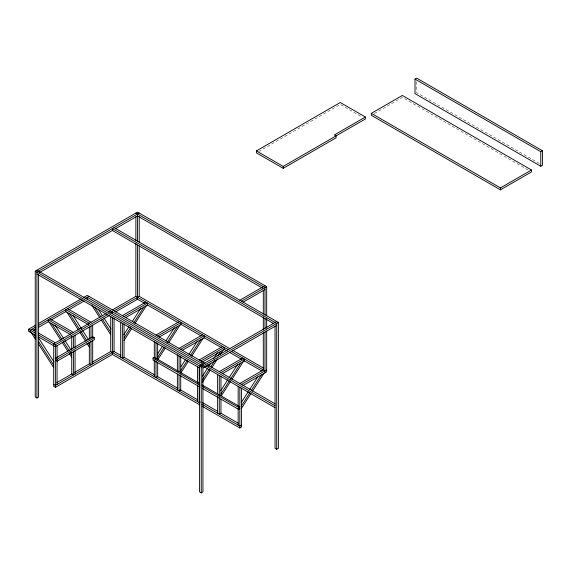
<?xml version="1.0" encoding="UTF-8"?>
<svg xmlns="http://www.w3.org/2000/svg" width="571" height="571" viewBox="0 0 571 571"><rect width="100%" height="100%" fill="white"/><g stroke="black" fill="none" stroke-linecap="round" stroke-linejoin="round"><path stroke-width="0.43" stroke-dasharray="2.85 2.14" d="M258.713 151.508L340.245 104.436L362.349 117.198M374.348 113.558L402.341 97.391L528.389 170.165M539.367 163.484L416.687 92.659L416.687 81.553"/><path stroke-width="0.86" d="M123.779 334.756L128.967 326.691M132.265 321.559L140.751 308.354M124.043 337.925L130.645 327.654M133.942 322.522L143.842 307.127M124.043 340.459L131.665 328.603M134.999 323.414L146.433 305.628M157.403 354.163L162.585 346.097M165.89 340.966L174.369 327.768M157.667 357.332L164.262 347.068M167.096 342.671L177.46 326.533M157.667 359.873L165.29 348.01M168.623 342.828L180.058 325.042M180.928 366.746L185.646 359.409M188.944 354.277L197.423 341.08M180.721 370.643L187.324 360.38M190.621 355.248L200.514 339.845M180.721 373.184L188.344 361.322M191.678 356.14L203.112 338.353M202.469 376.161L207.651 368.095M208.593 366.632L210.949 362.963M213.775 358.567L217.551 352.7M202.262 380.065L209.329 369.066M210.742 366.868L214.981 360.265M217.815 355.869L220.642 351.465M202.277 382.577L210.371 369.979M211.798 367.753L217.515 358.859M220.377 354.413L223.232 349.966M220.706 390.714L227.772 379.715M229.185 377.517L237.672 364.312M220.97 393.883L229.449 380.679M230.391 379.215L240.762 363.085M221.441 395.674L230.491 381.592M231.926 379.372L243.353 361.586M241.248 402.569L248.314 391.57M249.727 389.372L257.742 376.91M241.512 405.738L249.991 392.541M251.404 390.343L261.304 374.94M241.512 408.279L251.033 393.455M252.468 391.235L263.895 373.448M38.614 274.708L38.614 397.023L36.937 397.987L35.259 397.023L35.259 271.161L137.547 212.105L266.664 286.656L266.664 315.884M139.224 213.076L36.937 272.131L36.937 397.987M39.378 272.66L113.001 230.149M115.306 228.821L137.547 215.981L262.539 288.141M256.408 150.901L340.245 102.502L365.397 117.019L365.397 118.954L283.237 166.397L256.408 150.901L256.408 152.842L283.237 168.331L336.055 137.832L336.055 135.898L334.378 134.927L365.397 117.019M415.01 79.105L416.687 78.134L542.45 150.744L542.45 165.269L540.773 166.232L415.01 93.623L415.01 79.105L540.773 151.715L542.45 150.744M371.321 113.365L402.341 95.457L531.458 170.001L531.458 171.942L500.439 189.85L371.321 115.306L371.321 113.365L500.439 187.916L531.458 170.001M35.53 335.22L28.55 331.187L28.55 329.253L35.502 325.242M38.592 323.457L81.061 298.933M83.38 297.598L87.242 295.364L205.139 363.434M35.63 327.097L30.227 330.216L30.227 332.158M38.721 325.313L82.738 299.903M85.058 298.562L88.919 296.335M33.318 330.373L35.63 329.032M38.721 327.254L48.763 321.459M51.076 320.117L65.751 311.645M68.841 309.867L84.28 300.946M106.092 313.529L53.703 343.771L53.703 386.374L55.38 387.338L112.394 354.427L112.394 317.283M108.404 312.194L110.717 310.86M112.394 309.889L135.869 296.335L228.093 349.58M38.557 335.027L55.38 344.741L107.769 314.493M110.082 313.158L112.394 311.823L112.394 313.764M114.072 310.86L139.224 296.335L139.224 245.851M109.311 315.542L55.38 346.676L38.557 336.969M115.585 311.916L137.547 299.24L137.547 245.045M122.365 315.649L145.841 302.095M124.043 316.62L147.518 303.065L147.518 305L125.563 317.676M94.365 337.725L92.688 336.754L55.38 358.295L57.057 359.266L94.365 337.725L94.365 339.659L57.057 361.2L55.38 360.23M56.786 382.656L72.196 373.762M74.501 372.428L89.911 363.527M92.224 362.192L110.717 351.522L199.864 402.99M155.99 335.063L179.465 321.509M157.667 336.026L181.143 322.472L181.143 324.414L159.181 337.09M239.834 300.21L264.987 285.686M241.512 301.174L266.664 286.656M243.025 302.237L264.987 289.561M200.05 387.124L153.057 359.987L153.057 358.053L154.313 357.325L199.771 383.569M179.037 348.367L202.512 334.813M180.714 349.331L204.19 335.777L204.19 337.718L182.228 350.394M199.158 359.98L222.633 346.426M200.835 360.951L224.31 347.396L224.31 349.331L201.592 362.449M276.721 321.509L199.586 366.04L199.586 491.895L201.263 492.866L202.941 491.895L202.941 366.04L36.937 270.197M35.259 271.161L201.263 367.01L278.398 322.472L278.398 448.328L276.721 449.298L275.044 448.328L275.044 326.02M202.941 367.974L276.721 325.377M219.293 371.607L242.768 358.053M220.97 372.577L244.445 359.023L244.445 360.958L222.483 373.634M200.285 401.941L199.172 402.584L199.172 385.868M239.834 383.469L263.31 369.915L263.31 332.715M241.512 384.433L266.664 369.915M243.025 385.496L266.664 371.849L266.664 330.937M202.362 386.524L238.578 407.43L239.834 406.702L202.084 384.904M202.362 388.458L238.578 409.364L239.834 408.636M241.512 425.095L239.834 426.066L202.17 404.325M202.17 406.259L239.834 428L241.512 427.029L241.512 388.13M135.869 213.076L264.987 287.62L264.987 315.078M114.072 227.601L278.398 322.472M273.502 323.521L112.394 230.506L112.394 228.564L276.721 323.443L276.721 449.298M139.081 296.256L229.77 348.617M232.847 350.387L263.588 368.138M231.169 351.358L264.987 370.879M136.633 298.719L145.091 303.594M147.397 304.928L178.138 322.679M180.443 324.007L201.192 335.991M204.268 337.761L221.177 347.525M224.253 349.302L227.322 351.072M229.635 352.407L241.926 359.509M243.467 360.394L261.911 371.043M207.451 364.769L275.186 403.875M203.462 364.405L87.242 297.305L87.242 299.24M205.774 365.74L275.044 405.731M204.232 366.789L275.044 407.673M36.937 274.066L199.586 367.974M67.535 308.683L91.01 322.23M153.057 358.053L200.05 385.189M89.333 323.2L65.858 309.646L65.858 311.58L88.576 324.699M113.929 351.436L120.845 355.433M123.921 357.203L154.662 374.954M156.968 376.289L177.717 388.266M180.022 389.6L197.702 399.807M202.312 402.469L217.687 411.341M220.756 413.118L238.435 423.318M112.251 354.341L199.864 404.925M49.927 318.846L73.402 332.401M71.732 333.364L48.249 319.81L48.249 321.751L70.212 334.428M31.905 329.253L35.688 331.437M38.721 333.186L55.38 342.807M28.55 329.253L35.53 333.278M53.703 384.433L55.38 385.404L114.072 351.522L114.072 318.076M98.255 309.197L102.495 315.799M103.908 317.997L110.981 328.996M94.693 307.234L100.817 316.762M102.701 319.696L110.717 332.165M91.66 305.057L99.761 317.654M101.188 319.881L110.717 334.699M73.102 315.677L81.589 328.875M82.531 330.338L88.184 339.138M69.541 313.707L79.44 329.11M80.854 331.308L86.978 340.837M88.391 343.043L89.333 344.506M66.95 312.209L78.377 329.995M79.812 332.222L85.522 341.115M86.956 343.335L89.333 347.047M55.023 325.106L63.509 338.303M64.923 340.502L71.047 350.037M51.932 323.871L61.832 339.274M63.245 341.472L69.369 351.008M70.312 352.471L71.732 354.67M49.342 322.379L60.776 340.166M62.203 342.386L67.92 351.279M69.348 353.506L71.732 357.21M38.414 337.711L53.967 361.907M33.91 334.285L35.795 337.218M38.621 341.615L53.703 365.076M31.312 332.786L35.602 339.452M38.457 343.899L53.703 367.617M540.773 151.715L540.773 166.232M500.439 187.916L500.439 189.85M283.237 166.397L283.237 168.331M266.664 318.539L266.664 328.282M264.987 318.625L264.987 328.368M264.987 331.908L264.987 372.82M263.31 290.196L263.31 314.114M263.31 316.769L263.31 330.052M239.834 387.338L239.834 428M238.578 407.43L238.578 409.364M238.157 386.367L238.157 406.616M238.157 408.372L238.157 425.095M220.97 376.275L220.97 395.632M220.97 399.158L220.97 413.24L219.293 414.203L219.293 397.48M219.293 375.482L219.293 395.724M217.615 374.512L217.615 393.876M217.615 396.517L217.615 413.24M201.263 367.01L201.263 492.866M199.172 367.381L199.172 384.105M197.495 366.411L197.495 383.134M197.495 384.897L197.495 401.62M180.721 356.554L180.721 373.277M180.721 375.04L180.721 390L179.044 390.971L179.044 375.126M179.044 355.762L179.044 371.607M177.367 354.798L177.367 371.521M177.367 374.162L177.367 390M157.667 343.242L157.667 359.088M157.667 362.606L157.667 376.689L155.99 377.659L155.99 360.936M155.99 342.45L155.99 359.173M154.313 341.487L154.313 357.325M154.313 359.966L154.313 376.689M139.224 216.616L139.224 242.304M137.547 214.046L137.547 241.504M135.869 216.616L135.869 240.534M135.869 243.189L135.869 296.335M124.043 323.836L124.043 357.282L122.365 358.245L122.365 323.043M120.688 322.073L120.688 357.282M110.717 316.313L110.717 351.522M92.688 325.135L92.688 337.461M92.688 340.102L92.688 363.863M91.01 326.105L91.01 338.425M91.01 341.065L91.01 364.833L89.333 363.863L89.333 342.743M89.333 326.897L89.333 339.217M75.079 335.305L75.079 347.625M75.079 350.266L75.079 374.026M73.402 336.269L73.402 347.71M73.402 351.229L73.402 374.997L71.732 374.026L71.732 352.022M71.732 336.183L71.732 349.388M57.057 345.712L57.057 358.031M57.057 359.266L57.057 384.433M55.38 344.741L55.38 387.338"/></g></svg>
